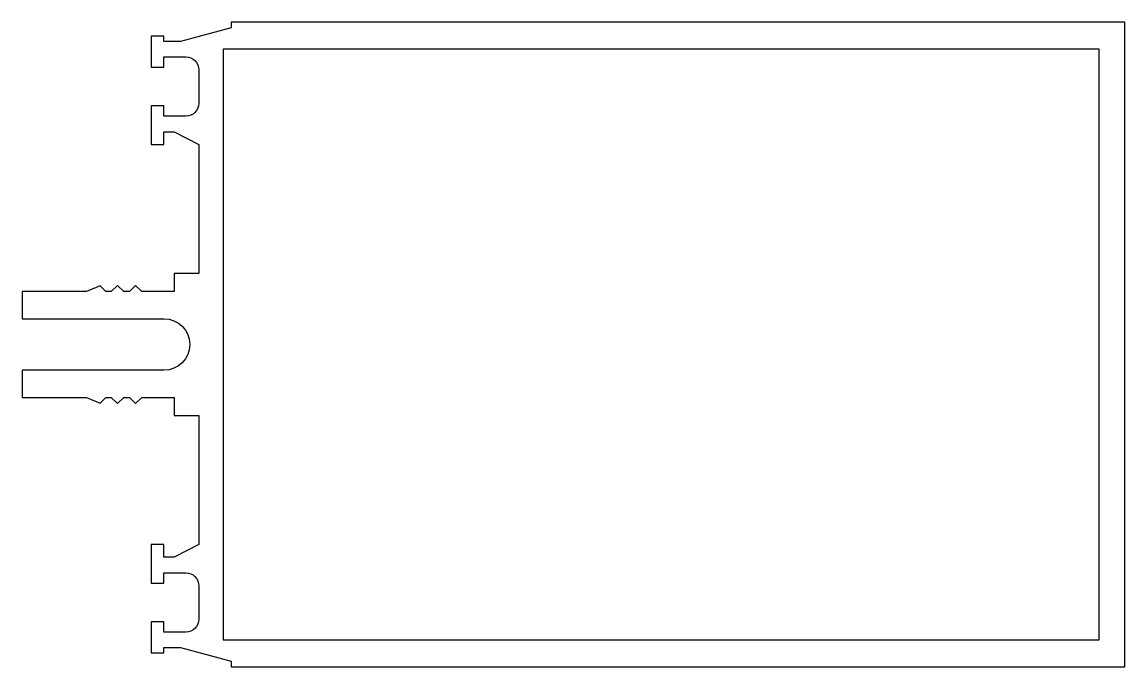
# Model space of a CAD drawing. Extents: x -73.1 to 12.4, y 0 to 50.
import ezdxf

# ---------------------------------------------------------------- set-up
doc = ezdxf.new("R2010")
doc.units = 0
doc.layers.get('0').update_dxf_attribs({"linetype": 'CONTINUOUS'})

msp = doc.modelspace()

# ---------------------------------------------------------------- linework, layer by layer
msp.add_lwpolyline([(-56.856, 50), (-56.856, 49.547), (-60.762, 48.5), (-62.056, 48.5), (-62.056, 48.9), (-63.056, 48.9), (-63.056, 46.5), (-62.056, 46.5), (-62.056, 47.3), (-60.356, 47.3, -0.414214), (-59.356, 46.3), (-59.356, 43.7, -0.414214), (-60.356, 42.7), (-62.056, 42.7), (-62.056, 43.5), (-63.056, 43.5), (-63.056, 40.5), (-62.056, 40.5), (-62.056, 41.5), (-61.256, 41.5), (-59.356, 40.5), (-59.356, 30.5), (-61.256, 30.5), (-61.256, 29.1), (-63.773, 29.1), (-64.256, 29.583), (-64.739, 29.1), (-65.173, 29.1), (-65.656, 29.583), (-66.139, 29.1), (-66.573, 29.1), (-67.009, 29.536), (-68.056, 29.1), (-73.056, 29.1), (-73.056, 27), (-62.056, 27, -1), (-62.056, 23), (-73.056, 23), (-73.056, 20.9), (-68.056, 20.9), (-67.009, 20.464), (-66.573, 20.9), (-66.139, 20.9), (-65.656, 20.417), (-65.173, 20.9), (-64.739, 20.9), (-64.256, 20.417), (-63.773, 20.9), (-61.256, 20.9), (-61.256, 19.5), (-59.356, 19.5), (-59.356, 9.5), (-61.256, 8.5), (-62.056, 8.5), (-62.056, 9.5), (-63.056, 9.5), (-63.056, 6.5), (-62.056, 6.5), (-62.056, 7.3), (-60.356, 7.3, -0.414214), (-59.356, 6.3), (-59.356, 3.7, -0.414214), (-60.356, 2.7), (-62.056, 2.7), (-62.056, 3.5), (-63.056, 3.5), (-63.056, 1.1), (-62.056, 1.1), (-62.056, 1.5), (-60.762, 1.5), (-56.856, 0.453), (-56.856, 0), (12.444, 0), (12.444, 50), (-56.856, 50)], format="xyb", close=True)
msp.add_lwpolyline([(-57.456, 47.9), (-57.456, 2.1), (10.444, 2.1), (10.444, 47.9), (-57.456, 47.9)], close=True)

doc.saveas('drawing.dxf')
